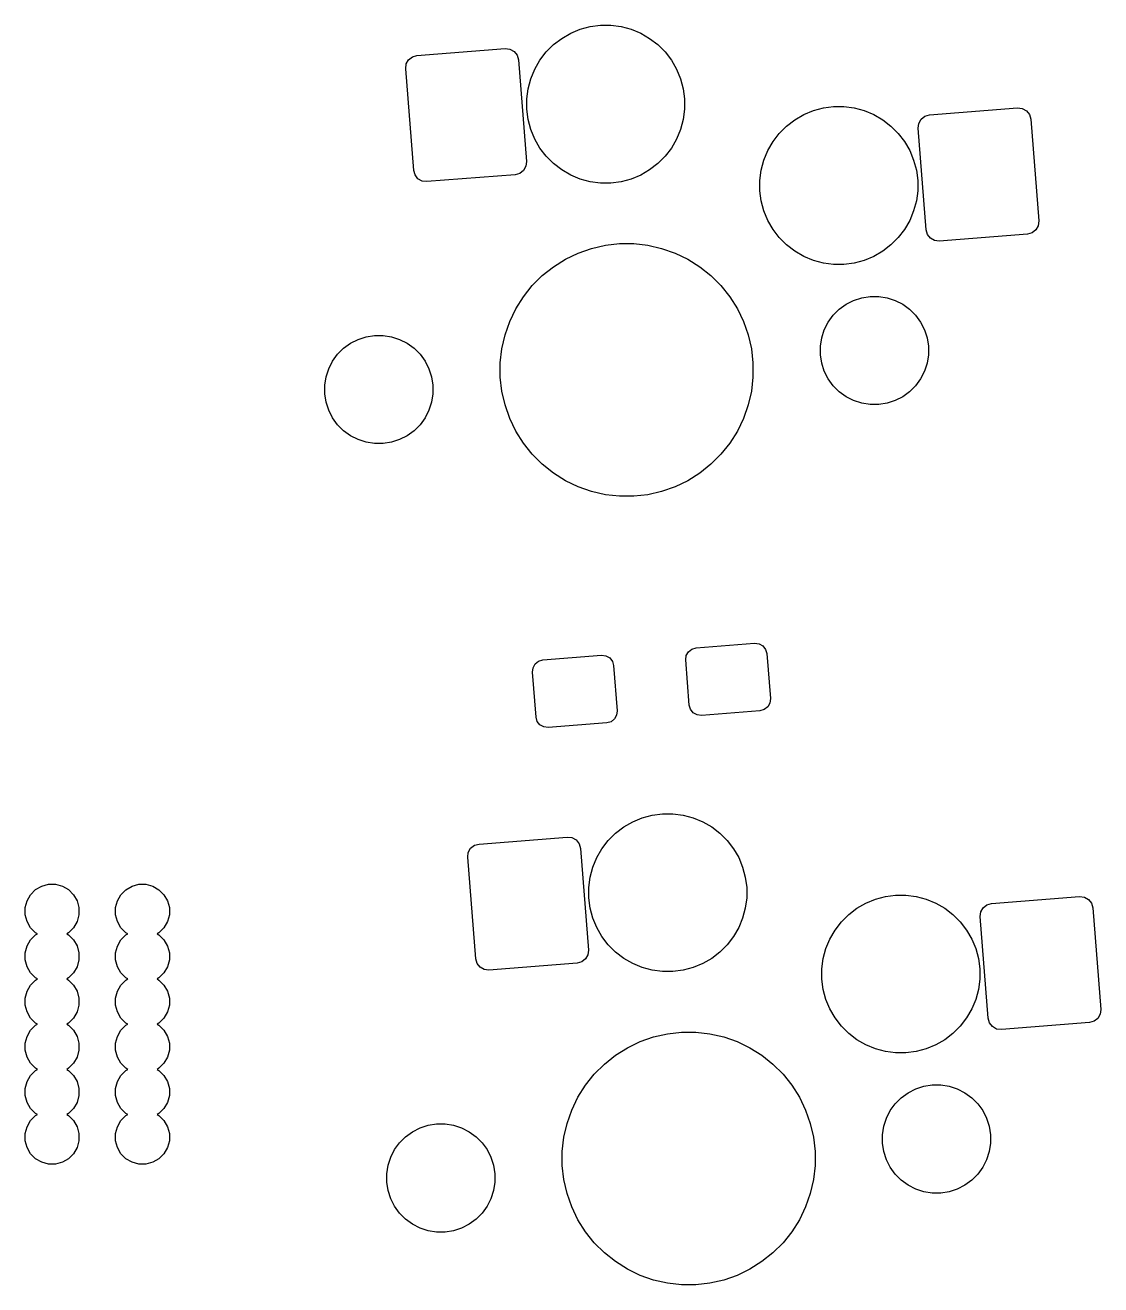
# Model space of a CAD drawing. Extents: x -173 to 103, y -39 to 59.
# Drawn here: x -16.05 to 7.75, y 14.65 to 42.52 of the extents above; entities that cross this region are included whole.
import ezdxf

# ---------------------------------------------------------------- set-up
doc = ezdxf.new("R2010")
doc.units = 0
doc.layers.add('BLACK', color=7, linetype='CONTINUOUS')

msp = doc.modelspace()

# ---------------------------------------------------------------- linework, layer by layer
at = {"layer": 'BLACK', "linetype": 'CONTINUOUS'}
for p, q in [((-3.982982, 42.343446), (-3.771496, 42.431047)), ((-3.771496, 42.431047), (-3.550385, 42.490293)), ((-3.550385, 42.490293), (-3.323432, 42.520172)), ((-3.323432, 42.520172), (-3.094522, 42.520172)), ((-3.094522, 42.520172), (-2.867569, 42.490293)), ((-2.867569, 42.490293), (-2.646458, 42.431047)), ((-2.646458, 42.431047), (-2.434972, 42.343446)), ((-4.524697, 41.927774), (-4.362832, 42.089639)), ((-4.362832, 42.089639), (-4.181225, 42.228991)), ((-4.181225, 42.228991), (-3.982982, 42.343446)), ((-2.434972, 42.343446), (-2.236729, 42.228991)), ((-2.236729, 42.228991), (-2.055122, 42.089639)), ((-2.055122, 42.089639), (-1.893257, 41.927774)), ((-7.569819, 41.755205), (-7.486555, 41.820847)), ((-7.486555, 41.820847), (-7.384507, 41.849626)), ((-7.384507, 41.849626), (-5.434017, 42.003134)), ((-5.434017, 42.003134), (-5.328725, 41.990671)), ((-5.328725, 41.990671), (-5.236217, 41.938864)), ((-5.236217, 41.938864), (-5.170576, 41.855599)), ((-5.170576, 41.855599), (-5.141797, 41.753552)), ((-4.664049, 41.746167), (-4.524697, 41.927774)), ((-1.893257, 41.927774), (-1.753905, 41.746167)), ((-7.634089, 41.557405), (-7.621627, 41.662697)), ((-7.457043, 39.30784), (-7.634089, 41.557405)), ((-7.621627, 41.662697), (-7.569819, 41.755205)), ((-5.141797, 41.753552), (-4.964751, 39.503987)), ((-4.866105, 41.336438), (-4.778504, 41.547924)), ((-4.778504, 41.547924), (-4.664049, 41.746167)), ((-1.753905, 41.746167), (-1.63945, 41.547924)), ((-1.63945, 41.547924), (-1.551849, 41.336438)), ((-4.925351, 41.115327), (-4.866105, 41.336438)), ((-1.551849, 41.336438), (-1.492603, 41.115327)), ((-4.95523, 40.888374), (-4.925351, 41.115327)), ((-1.492603, 41.115327), (-1.462724, 40.888374)), ((-4.95523, 40.659464), (-4.95523, 40.888374)), ((-1.462724, 40.888374), (-1.462724, 40.659464)), ((1.606812, 40.689371), (1.833765, 40.71925)), ((1.833765, 40.71925), (2.062675, 40.71925)), ((2.062675, 40.71925), (2.289628, 40.689371)), ((-4.925351, 40.432511), (-4.95523, 40.659464)), ((-4.866105, 40.2114), (-4.925351, 40.432511)), ((-1.492603, 40.432511), (-1.551849, 40.2114)), ((-1.462724, 40.659464), (-1.492603, 40.432511)), ((0.794365, 40.288717), (0.975972, 40.428069)), ((0.975972, 40.428069), (1.174215, 40.542524)), ((1.174215, 40.542524), (1.385701, 40.630125)), ((1.385701, 40.630125), (1.606812, 40.689371)), ((2.289628, 40.689371), (2.510739, 40.630125)), ((2.510739, 40.630125), (2.722225, 40.542524)), ((2.722225, 40.542524), (2.920468, 40.428069)), ((2.920468, 40.428069), (3.102075, 40.288717)), ((3.716457, 40.348221), (3.768265, 40.440729)), ((3.768265, 40.440729), (3.851529, 40.506371)), ((3.851529, 40.506371), (3.953577, 40.53515)), ((3.953577, 40.53515), (5.904067, 40.688658)), ((5.904067, 40.688658), (6.009359, 40.676195)), ((6.009359, 40.676195), (6.101867, 40.624388)), ((6.101867, 40.624388), (6.167508, 40.541123)), ((6.167508, 40.541123), (6.196287, 40.439076)), ((6.196287, 40.439076), (6.373333, 38.189511)), ((-4.778504, 39.999914), (-4.866105, 40.2114)), ((-1.551849, 40.2114), (-1.63945, 39.999914)), ((0.6325, 40.126852), (0.794365, 40.288717)), ((3.102075, 40.288717), (3.26394, 40.126852)), ((3.703995, 40.242929), (3.716457, 40.348221)), ((3.881041, 37.993364), (3.703995, 40.242929)), ((-4.664049, 39.801671), (-4.778504, 39.999914)), ((-1.63945, 39.999914), (-1.753905, 39.801671)), ((0.378693, 39.747002), (0.493148, 39.945245)), ((0.493148, 39.945245), (0.6325, 40.126852)), ((3.26394, 40.126852), (3.403292, 39.945245)), ((3.403292, 39.945245), (3.517747, 39.747002)), ((-4.524697, 39.620064), (-4.664049, 39.801671)), ((-4.362832, 39.458199), (-4.524697, 39.620064)), ((-1.893257, 39.620064), (-2.055122, 39.458199)), ((-1.753905, 39.801671), (-1.893257, 39.620064)), ((0.291092, 39.535516), (0.378693, 39.747002)), ((3.517747, 39.747002), (3.605348, 39.535516)), ((-7.428264, 39.205793), (-7.457043, 39.30784)), ((-5.029021, 39.306187), (-5.112285, 39.240545)), ((-4.977213, 39.398695), (-5.029021, 39.306187)), ((-4.964751, 39.503987), (-4.977213, 39.398695)), ((-4.181225, 39.318847), (-4.362832, 39.458199)), ((-3.982982, 39.204392), (-4.181225, 39.318847)), ((-2.236729, 39.318847), (-2.434972, 39.204392)), ((-2.055122, 39.458199), (-2.236729, 39.318847)), ((0.201967, 39.087452), (0.231846, 39.314405)), ((0.231846, 39.314405), (0.291092, 39.535516)), ((3.605348, 39.535516), (3.664594, 39.314405)), ((3.664594, 39.314405), (3.694473, 39.087452)), ((-7.362623, 39.122528), (-7.428264, 39.205793)), ((-7.270115, 39.070721), (-7.362623, 39.122528)), ((-7.164823, 39.058258), (-7.270115, 39.070721)), ((-5.214333, 39.211766), (-7.164823, 39.058258)), ((-5.112285, 39.240545), (-5.214333, 39.211766)), ((-3.771496, 39.116791), (-3.982982, 39.204392)), ((-3.550385, 39.057545), (-3.771496, 39.116791)), ((-3.323432, 39.027666), (-3.550385, 39.057545)), ((-3.094522, 39.027666), (-3.323432, 39.027666)), ((-2.867569, 39.057545), (-3.094522, 39.027666)), ((-2.646458, 39.116791), (-2.867569, 39.057545)), ((-2.434972, 39.204392), (-2.646458, 39.116791)), ((0.201967, 38.858542), (0.201967, 39.087452)), ((3.694473, 39.087452), (3.694473, 38.858542)), ((0.231846, 38.631589), (0.201967, 38.858542)), ((3.694473, 38.858542), (3.664594, 38.631589)), ((0.291092, 38.410478), (0.231846, 38.631589)), ((3.664594, 38.631589), (3.605348, 38.410478)), ((0.378693, 38.198992), (0.291092, 38.410478)), ((0.493148, 38.000749), (0.378693, 38.198992)), ((3.517747, 38.198992), (3.403292, 38.000749)), ((3.605348, 38.410478), (3.517747, 38.198992)), ((6.373333, 38.189511), (6.360871, 38.084219)), ((0.6325, 37.819142), (0.493148, 38.000749)), ((3.403292, 38.000749), (3.26394, 37.819142)), ((3.90982, 37.891317), (3.881041, 37.993364)), ((6.225799, 37.926069), (6.123751, 37.89729)), ((6.309063, 37.991711), (6.225799, 37.926069)), ((6.360871, 38.084219), (6.309063, 37.991711)), ((-3.521207, 37.582676), (-3.215085, 37.652546)), ((-3.215085, 37.652546), (-2.903065, 37.687702)), ((-2.903065, 37.687702), (-2.589071, 37.687702)), ((-2.589071, 37.687702), (-2.277051, 37.652546)), ((-2.277051, 37.652546), (-1.970929, 37.582676)), ((0.794365, 37.657277), (0.6325, 37.819142)), ((0.975972, 37.517925), (0.794365, 37.657277)), ((3.102075, 37.657277), (2.920468, 37.517925)), ((3.26394, 37.819142), (3.102075, 37.657277)), ((3.975461, 37.808052), (3.90982, 37.891317)), ((4.067969, 37.756245), (3.975461, 37.808052)), ((4.173261, 37.743782), (4.067969, 37.756245)), ((6.123751, 37.89729), (4.173261, 37.743782)), ((-4.100481, 37.342733), (-3.817582, 37.47897)), ((-3.817582, 37.47897), (-3.521207, 37.582676)), ((-1.970929, 37.582676), (-1.674554, 37.47897)), ((-1.674554, 37.47897), (-1.391655, 37.342733)), ((1.174215, 37.40347), (0.975972, 37.517925)), ((1.385701, 37.315869), (1.174215, 37.40347)), ((2.722225, 37.40347), (2.510739, 37.315869)), ((2.920468, 37.517925), (2.722225, 37.40347)), ((-4.611838, 36.979905), (-4.366348, 37.175677)), ((-4.366348, 37.175677), (-4.100481, 37.342733)), ((-1.391655, 37.342733), (-1.125788, 37.175677)), ((-1.125788, 37.175677), (-0.880298, 36.979905)), ((1.606812, 37.256623), (1.385701, 37.315869)), ((1.833765, 37.226744), (1.606812, 37.256623)), ((2.062675, 37.226744), (1.833765, 37.226744)), ((2.289628, 37.256623), (2.062675, 37.226744)), ((2.510739, 37.315869), (2.289628, 37.256623)), ((-4.833866, 36.757877), (-4.611838, 36.979905)), ((-0.880298, 36.979905), (-0.65827, 36.757877)), ((-5.196694, 36.24652), (-5.029638, 36.512387)), ((-5.029638, 36.512387), (-4.833866, 36.757877)), ((-0.65827, 36.757877), (-0.462498, 36.512387)), ((-0.462498, 36.512387), (-0.295442, 36.24652)), ((2.456843, 36.490476), (2.642826, 36.519933)), ((2.642826, 36.519933), (2.831128, 36.519933)), ((2.831128, 36.519933), (3.017111, 36.490476)), ((-5.332931, 35.963621), (-5.196694, 36.24652)), ((-0.295442, 36.24652), (-0.159205, 35.963621)), ((1.82449, 36.10297), (1.957639, 36.236119)), ((1.957639, 36.236119), (2.109979, 36.3468)), ((2.109979, 36.3468), (2.277757, 36.432287)), ((2.277757, 36.432287), (2.456843, 36.490476)), ((3.017111, 36.490476), (3.196197, 36.432287)), ((3.196197, 36.432287), (3.363975, 36.3468)), ((3.363975, 36.3468), (3.516315, 36.236119)), ((3.516315, 36.236119), (3.649464, 36.10297)), ((-5.436637, 35.667246), (-5.332931, 35.963621)), ((-0.159205, 35.963621), (-0.055499, 35.667246)), ((1.713809, 35.95063), (1.82449, 36.10297)), ((3.649464, 36.10297), (3.760145, 35.95063)), ((1.570133, 35.603766), (1.628322, 35.782852)), ((1.628322, 35.782852), (1.713809, 35.95063)), ((3.760145, 35.95063), (3.845632, 35.782852)), ((3.845632, 35.782852), (3.903821, 35.603766)), ((-9.008451, 35.373069), (-8.856111, 35.48375)), ((-8.856111, 35.48375), (-8.688333, 35.569237)), ((-8.688333, 35.569237), (-8.509247, 35.627426)), ((-8.509247, 35.627426), (-8.323264, 35.656883)), ((-8.323264, 35.656883), (-8.134962, 35.656883)), ((-8.134962, 35.656883), (-7.948979, 35.627426)), ((-7.948979, 35.627426), (-7.769893, 35.569237)), ((-7.769893, 35.569237), (-7.602115, 35.48375)), ((-7.602115, 35.48375), (-7.449775, 35.373069)), ((-5.506507, 35.361124), (-5.436637, 35.667246)), ((-0.055499, 35.667246), (0.014371, 35.361124)), ((1.540676, 35.417783), (1.570133, 35.603766)), ((1.540676, 35.229481), (1.540676, 35.417783)), ((3.903821, 35.603766), (3.933278, 35.417783)), ((3.933278, 35.417783), (3.933278, 35.229481)), ((-9.252281, 35.08758), (-9.1416, 35.23992)), ((-9.1416, 35.23992), (-9.008451, 35.373069)), ((-7.449775, 35.373069), (-7.316626, 35.23992)), ((-7.316626, 35.23992), (-7.205945, 35.08758)), ((-5.541663, 35.049104), (-5.506507, 35.361124)), ((0.014371, 35.361124), (0.049527, 35.049104)), ((1.570133, 35.043498), (1.540676, 35.229481)), ((3.933278, 35.229481), (3.903821, 35.043498)), ((-9.395957, 34.740716), (-9.337768, 34.919802)), ((-9.337768, 34.919802), (-9.252281, 35.08758)), ((-7.205945, 35.08758), (-7.120458, 34.919802)), ((-7.120458, 34.919802), (-7.062269, 34.740716)), ((-5.541663, 34.73511), (-5.541663, 35.049104)), ((0.049527, 35.049104), (0.049527, 34.73511)), ((1.628322, 34.864412), (1.570133, 35.043498)), ((1.713809, 34.696634), (1.628322, 34.864412)), ((3.845632, 34.864412), (3.760145, 34.696634)), ((3.903821, 35.043498), (3.845632, 34.864412)), ((-9.425414, 34.554733), (-9.395957, 34.740716)), ((-7.062269, 34.740716), (-7.032812, 34.554733)), ((-5.506507, 34.42309), (-5.541663, 34.73511)), ((0.049527, 34.73511), (0.014371, 34.42309)), ((1.82449, 34.544294), (1.713809, 34.696634)), ((3.760145, 34.696634), (3.649464, 34.544294)), ((-9.425414, 34.366431), (-9.425414, 34.554733)), ((-9.395957, 34.180448), (-9.425414, 34.366431)), ((-7.032812, 34.366431), (-7.062269, 34.180448)), ((-7.032812, 34.554733), (-7.032812, 34.366431)), ((-5.436637, 34.116968), (-5.506507, 34.42309)), ((0.014371, 34.42309), (-0.055499, 34.116968)), ((1.957639, 34.411145), (1.82449, 34.544294)), ((2.109979, 34.300464), (1.957639, 34.411145)), ((2.277757, 34.214977), (2.109979, 34.300464)), ((3.363975, 34.300464), (3.196197, 34.214977)), ((3.516315, 34.411145), (3.363975, 34.300464)), ((3.649464, 34.544294), (3.516315, 34.411145)), ((-9.337768, 34.001362), (-9.395957, 34.180448)), ((-9.252281, 33.833584), (-9.337768, 34.001362)), ((-7.120458, 34.001362), (-7.205945, 33.833584)), ((-7.062269, 34.180448), (-7.120458, 34.001362)), ((-5.332931, 33.820593), (-5.436637, 34.116968)), ((-0.055499, 34.116968), (-0.159205, 33.820593)), ((2.456843, 34.156788), (2.277757, 34.214977)), ((2.642826, 34.127331), (2.456843, 34.156788)), ((2.831128, 34.127331), (2.642826, 34.127331)), ((3.017111, 34.156788), (2.831128, 34.127331)), ((3.196197, 34.214977), (3.017111, 34.156788)), ((-9.1416, 33.681244), (-9.252281, 33.833584)), ((-7.205945, 33.833584), (-7.316626, 33.681244)), ((-5.196694, 33.537694), (-5.332931, 33.820593)), ((-0.159205, 33.820593), (-0.295442, 33.537694)), ((-9.008451, 33.548095), (-9.1416, 33.681244)), ((-8.856111, 33.437414), (-9.008451, 33.548095)), ((-7.449775, 33.548095), (-7.602115, 33.437414)), ((-7.316626, 33.681244), (-7.449775, 33.548095)), ((-5.029638, 33.271827), (-5.196694, 33.537694)), ((-0.295442, 33.537694), (-0.462498, 33.271827)), ((-8.688333, 33.351927), (-8.856111, 33.437414)), ((-8.509247, 33.293738), (-8.688333, 33.351927)), ((-8.323264, 33.264281), (-8.509247, 33.293738)), ((-8.134962, 33.264281), (-8.323264, 33.264281)), ((-7.948979, 33.293738), (-8.134962, 33.264281)), ((-7.769893, 33.351927), (-7.948979, 33.293738)), ((-7.602115, 33.437414), (-7.769893, 33.351927)), ((-4.833866, 33.026337), (-5.029638, 33.271827)), ((-0.462498, 33.271827), (-0.65827, 33.026337)), ((-4.611838, 32.804309), (-4.833866, 33.026337)), ((-0.65827, 33.026337), (-0.880298, 32.804309)), ((-4.366348, 32.608537), (-4.611838, 32.804309)), ((-4.100481, 32.441481), (-4.366348, 32.608537)), ((-1.125788, 32.608537), (-1.391655, 32.441481)), ((-0.880298, 32.804309), (-1.125788, 32.608537)), ((-3.817582, 32.305244), (-4.100481, 32.441481)), ((-1.391655, 32.441481), (-1.674554, 32.305244)), ((-3.521207, 32.201538), (-3.817582, 32.305244)), ((-3.215085, 32.131668), (-3.521207, 32.201538)), ((-2.903065, 32.096512), (-3.215085, 32.131668)), ((-2.589071, 32.096512), (-2.903065, 32.096512)), ((-2.277051, 32.131668), (-2.589071, 32.096512)), ((-1.970929, 32.201538), (-2.277051, 32.131668)), ((-1.674554, 32.305244), (-1.970929, 32.201538)), ((-1.379424, 28.656888), (-1.30282, 28.717277)), ((-1.30282, 28.717277), (-1.208937, 28.743755)), ((-1.208937, 28.743755), (0.087056, 28.845751)), ((0.087056, 28.845751), (0.183925, 28.834286)), ((0.183925, 28.834286), (0.269033, 28.786624)), ((0.269033, 28.786624), (0.329422, 28.71002)), ((0.329422, 28.71002), (0.3559, 28.616137)), ((-4.768942, 28.390128), (-4.692338, 28.450517)), ((-4.692338, 28.450517), (-4.598455, 28.476995)), ((-4.598455, 28.476995), (-3.302462, 28.578991)), ((-3.302462, 28.578991), (-3.205593, 28.567526)), ((-3.205593, 28.567526), (-3.120485, 28.519864)), ((-3.120485, 28.519864), (-3.060096, 28.44326)), ((-3.060096, 28.44326), (-3.033618, 28.349377)), ((-1.438551, 28.47491), (-1.427086, 28.57178)), ((-1.360092, 27.477993), (-1.438551, 28.47491)), ((-1.427086, 28.57178), (-1.379424, 28.656888)), ((0.3559, 28.616137), (0.434359, 27.61922)), ((-4.828069, 28.20815), (-4.816604, 28.30502)), ((-4.74961, 27.211233), (-4.828069, 28.20815)), ((-4.816604, 28.30502), (-4.768942, 28.390128)), ((-3.033618, 28.349377), (-2.955159, 27.35246)), ((0.434359, 27.61922), (0.422894, 27.52235)), ((-2.955159, 27.35246), (-2.966624, 27.25559)), ((-1.333614, 27.38411), (-1.360092, 27.477993)), ((-1.273225, 27.307506), (-1.333614, 27.38411)), ((0.204745, 27.350375), (-1.091248, 27.248379)), ((0.298628, 27.376853), (0.204745, 27.350375)), ((0.375232, 27.437242), (0.298628, 27.376853)), ((0.422894, 27.52235), (0.375232, 27.437242)), ((-4.723132, 27.11735), (-4.74961, 27.211233)), ((-4.662743, 27.040746), (-4.723132, 27.11735)), ((-4.577635, 26.993084), (-4.662743, 27.040746)), ((-3.184773, 27.083615), (-4.480766, 26.981619)), ((-3.09089, 27.110093), (-3.184773, 27.083615)), ((-3.014286, 27.170482), (-3.09089, 27.110093)), ((-2.966624, 27.25559), (-3.014286, 27.170482)), ((-1.188117, 27.259844), (-1.273225, 27.307506)), ((-1.091248, 27.248379), (-1.188117, 27.259844)), ((-4.480766, 26.981619), (-4.577635, 26.993084)), ((-2.808191, 24.782937), (-2.609948, 24.897392)), ((-2.609948, 24.897392), (-2.398462, 24.984993)), ((-2.398462, 24.984993), (-2.177351, 25.044239)), ((-2.177351, 25.044239), (-1.950398, 25.074118)), ((-1.950398, 25.074118), (-1.721488, 25.074118)), ((-1.721488, 25.074118), (-1.494535, 25.044239)), ((-1.494535, 25.044239), (-1.273424, 24.984993)), ((-1.273424, 24.984993), (-1.061938, 24.897392)), ((-1.061938, 24.897392), (-0.863695, 24.782937)), ((-6.011473, 24.403572), (-4.060983, 24.55708)), ((-4.060983, 24.55708), (-3.955691, 24.544617)), ((-3.955691, 24.544617), (-3.863183, 24.49281)), ((-3.151663, 24.48172), (-2.989798, 24.643585)), ((-2.989798, 24.643585), (-2.808191, 24.782937)), ((-0.863695, 24.782937), (-0.682088, 24.643585)), ((-0.682088, 24.643585), (-0.520223, 24.48172)), ((-6.248593, 24.216643), (-6.196785, 24.309151)), ((-6.196785, 24.309151), (-6.113521, 24.374793)), ((-6.113521, 24.374793), (-6.011473, 24.403572)), ((-3.863183, 24.49281), (-3.797542, 24.409545)), ((-3.797542, 24.409545), (-3.768763, 24.307498)), ((-3.768763, 24.307498), (-3.591717, 22.057933)), ((-3.40547, 24.10187), (-3.291015, 24.300113)), ((-3.291015, 24.300113), (-3.151663, 24.48172)), ((-0.520223, 24.48172), (-0.380871, 24.300113)), ((-0.380871, 24.300113), (-0.266416, 24.10187)), ((-6.261055, 24.111351), (-6.248593, 24.216643)), ((-6.084009, 21.861786), (-6.261055, 24.111351)), ((-3.493071, 23.890384), (-3.40547, 24.10187)), ((-0.266416, 24.10187), (-0.178815, 23.890384)), ((-3.552317, 23.669273), (-3.493071, 23.890384)), ((-0.178815, 23.890384), (-0.119569, 23.669273)), ((-15.824185, 23.393287), (-15.688538, 23.471603)), ((-15.688538, 23.471603), (-15.537244, 23.512142)), ((-15.537244, 23.512142), (-15.380612, 23.512142)), ((-15.380612, 23.512142), (-15.229318, 23.471603)), ((-15.229318, 23.471603), (-15.093671, 23.393287)), ((-13.82423, 23.393172), (-13.688583, 23.471488)), ((-13.688583, 23.471488), (-13.537289, 23.512027)), ((-13.537289, 23.512027), (-13.380657, 23.512027)), ((-13.380657, 23.512027), (-13.229363, 23.471488)), ((-13.229363, 23.471488), (-13.093716, 23.393172)), ((-3.582196, 23.44232), (-3.552317, 23.669273)), ((-3.582196, 23.21341), (-3.582196, 23.44232)), ((-0.119569, 23.669273), (-0.08969, 23.44232)), ((-0.08969, 23.44232), (-0.08969, 23.21341)), ((-16.053795, 22.995591), (-16.013256, 23.146885)), ((-16.013256, 23.146885), (-15.93494, 23.282532)), ((-15.93494, 23.282532), (-15.824185, 23.393287)), ((-15.093671, 23.393287), (-14.982916, 23.282532)), ((-14.982916, 23.282532), (-14.9046, 23.146885)), ((-14.9046, 23.146885), (-14.864061, 22.995591)), ((-14.05384, 22.995476), (-14.013301, 23.14677)), ((-14.013301, 23.14677), (-13.934985, 23.282417)), ((-13.934985, 23.282417), (-13.82423, 23.393172)), ((-13.093716, 23.393172), (-12.982961, 23.282417)), ((-12.982961, 23.282417), (-12.904645, 23.14677)), ((-12.904645, 23.14677), (-12.864106, 22.995476)), ((-3.552317, 22.986457), (-3.582196, 23.21341)), ((-0.08969, 23.21341), (-0.119569, 22.986457)), ((2.547249, 23.09647), (2.758735, 23.184071)), ((2.758735, 23.184071), (2.979846, 23.243317)), ((2.979846, 23.243317), (3.206799, 23.273196)), ((3.206799, 23.273196), (3.435709, 23.273196)), ((3.435709, 23.273196), (3.662662, 23.243317)), ((3.662662, 23.243317), (3.883773, 23.184071)), ((3.883773, 23.184071), (4.095259, 23.09647)), ((5.326611, 23.089096), (7.277101, 23.242604)), ((7.277101, 23.242604), (7.382393, 23.230141)), ((7.382393, 23.230141), (7.474901, 23.178334)), ((7.474901, 23.178334), (7.540542, 23.095069)), ((-16.053795, 22.838959), (-16.053795, 22.995591)), ((-14.864061, 22.995591), (-14.864061, 22.838959)), ((-14.05384, 22.838844), (-14.05384, 22.995476)), ((-12.864106, 22.995476), (-12.864106, 22.838844)), ((-3.493071, 22.765346), (-3.552317, 22.986457)), ((-0.119569, 22.986457), (-0.178815, 22.765346)), ((2.167399, 22.842663), (2.349006, 22.982015)), ((2.349006, 22.982015), (2.547249, 23.09647)), ((4.095259, 23.09647), (4.293502, 22.982015)), ((4.293502, 22.982015), (4.475109, 22.842663)), ((5.077029, 22.796875), (5.089491, 22.902167)), ((5.089491, 22.902167), (5.141299, 22.994675)), ((5.141299, 22.994675), (5.224563, 23.060317)), ((5.224563, 23.060317), (5.326611, 23.089096)), ((7.540542, 23.095069), (7.569321, 22.993022)), ((7.569321, 22.993022), (7.746367, 20.743457)), ((-16.013256, 22.687665), (-16.053795, 22.838959)), ((-15.93494, 22.552018), (-16.013256, 22.687665)), ((-14.9046, 22.687665), (-14.982916, 22.552018)), ((-14.864061, 22.838959), (-14.9046, 22.687665)), ((-14.013301, 22.68755), (-14.05384, 22.838844)), ((-13.934985, 22.551903), (-14.013301, 22.68755)), ((-12.904645, 22.68755), (-12.982961, 22.551903)), ((-12.864106, 22.838844), (-12.904645, 22.68755)), ((-3.40547, 22.55386), (-3.493071, 22.765346)), ((-0.178815, 22.765346), (-0.266416, 22.55386)), ((1.866182, 22.499191), (2.005534, 22.680798)), ((2.005534, 22.680798), (2.167399, 22.842663)), ((4.475109, 22.842663), (4.636974, 22.680798)), ((4.636974, 22.680798), (4.776326, 22.499191)), ((5.254075, 20.54731), (5.077029, 22.796875)), ((-15.824185, 22.441263), (-15.93494, 22.552018)), ((-15.93494, 22.282532), (-15.824185, 22.393287)), ((-15.782636, 22.417275), (-15.824185, 22.441263)), ((-15.824185, 22.393287), (-15.782636, 22.417275)), ((-15.093671, 22.441263), (-15.135219, 22.417275)), ((-15.135219, 22.417275), (-15.093671, 22.393287)), ((-14.982916, 22.552018), (-15.093671, 22.441263)), ((-15.093671, 22.393287), (-14.982916, 22.282532)), ((-13.82423, 22.441148), (-13.934985, 22.551903)), ((-13.934985, 22.282417), (-13.82423, 22.393172)), ((-13.782681, 22.41716), (-13.82423, 22.441148)), ((-13.82423, 22.393172), (-13.782681, 22.41716)), ((-13.093716, 22.441148), (-13.135264, 22.41716)), ((-13.135264, 22.41716), (-13.093716, 22.393172)), ((-12.982961, 22.551903), (-13.093716, 22.441148)), ((-13.093716, 22.393172), (-12.982961, 22.282417)), ((-3.291015, 22.355617), (-3.40547, 22.55386)), ((-3.151663, 22.17401), (-3.291015, 22.355617)), ((-0.380871, 22.355617), (-0.520223, 22.17401)), ((-0.266416, 22.55386), (-0.380871, 22.355617)), ((1.664126, 22.089462), (1.751727, 22.300948)), ((1.751727, 22.300948), (1.866182, 22.499191)), ((4.776326, 22.499191), (4.890781, 22.300948)), ((4.890781, 22.300948), (4.978382, 22.089462)), ((-16.053795, 21.995591), (-16.013256, 22.146885)), ((-16.013256, 22.146885), (-15.93494, 22.282532)), ((-14.982916, 22.282532), (-14.9046, 22.146885)), ((-14.9046, 22.146885), (-14.864061, 21.995591)), ((-14.05384, 21.995476), (-14.013301, 22.14677)), ((-14.013301, 22.14677), (-13.934985, 22.282417)), ((-12.982961, 22.282417), (-12.904645, 22.14677)), ((-12.904645, 22.14677), (-12.864106, 21.995476)), ((-3.591717, 22.057933), (-3.604179, 21.952641)), ((-2.989798, 22.012145), (-3.151663, 22.17401)), ((-0.520223, 22.17401), (-0.682088, 22.012145)), ((1.60488, 21.868351), (1.664126, 22.089462)), ((4.978382, 22.089462), (5.037628, 21.868351)), ((-16.053795, 21.838959), (-16.053795, 21.995591)), ((-16.013256, 21.687665), (-16.053795, 21.838959)), ((-14.864061, 21.838959), (-14.9046, 21.687665)), ((-14.864061, 21.995591), (-14.864061, 21.838959)), ((-14.05384, 21.838844), (-14.05384, 21.995476)), ((-14.013301, 21.68755), (-14.05384, 21.838844)), ((-12.864106, 21.838844), (-12.904645, 21.68755)), ((-12.864106, 21.995476), (-12.864106, 21.838844)), ((-6.05523, 21.759739), (-6.084009, 21.861786)), ((-5.989589, 21.676474), (-6.05523, 21.759739)), ((-3.841299, 21.765712), (-5.791789, 21.612204)), ((-3.739251, 21.794491), (-3.841299, 21.765712)), ((-3.655987, 21.860133), (-3.739251, 21.794491)), ((-3.604179, 21.952641), (-3.655987, 21.860133)), ((-2.808191, 21.872793), (-2.989798, 22.012145)), ((-2.609948, 21.758338), (-2.808191, 21.872793)), ((-2.398462, 21.670737), (-2.609948, 21.758338)), ((-1.061938, 21.758338), (-1.273424, 21.670737)), ((-0.863695, 21.872793), (-1.061938, 21.758338)), ((-0.682088, 22.012145), (-0.863695, 21.872793)), ((1.575001, 21.641398), (1.60488, 21.868351)), ((5.037628, 21.868351), (5.067507, 21.641398)), ((-15.93494, 21.552018), (-16.013256, 21.687665)), ((-15.824185, 21.441263), (-15.93494, 21.552018)), ((-14.982916, 21.552018), (-15.093671, 21.441263)), ((-14.9046, 21.687665), (-14.982916, 21.552018)), ((-13.934985, 21.551903), (-14.013301, 21.68755)), ((-13.82423, 21.441148), (-13.934985, 21.551903)), ((-12.982961, 21.551903), (-13.093716, 21.441148)), ((-12.904645, 21.68755), (-12.982961, 21.551903)), ((-5.897081, 21.624667), (-5.989589, 21.676474)), ((-5.791789, 21.612204), (-5.897081, 21.624667)), ((-2.177351, 21.611491), (-2.398462, 21.670737)), ((-1.950398, 21.581612), (-2.177351, 21.611491)), ((-1.721488, 21.581612), (-1.950398, 21.581612)), ((-1.494535, 21.611491), (-1.721488, 21.581612)), ((-1.273424, 21.670737), (-1.494535, 21.611491)), ((1.575001, 21.412488), (1.575001, 21.641398)), ((5.067507, 21.641398), (5.067507, 21.412488)), ((-16.013256, 21.146885), (-15.93494, 21.282532)), ((-15.93494, 21.282532), (-15.824185, 21.393287)), ((-15.782636, 21.417275), (-15.824185, 21.441263)), ((-15.824185, 21.393287), (-15.782636, 21.417275)), ((-15.093671, 21.441263), (-15.135219, 21.417275)), ((-15.135219, 21.417275), (-15.093671, 21.393287)), ((-15.093671, 21.393287), (-14.982916, 21.282532)), ((-14.982916, 21.282532), (-14.9046, 21.146885)), ((-14.013301, 21.14677), (-13.934985, 21.282417)), ((-13.934985, 21.282417), (-13.82423, 21.393172)), ((-13.782681, 21.41716), (-13.82423, 21.441148)), ((-13.82423, 21.393172), (-13.782681, 21.41716)), ((-13.093716, 21.441148), (-13.135264, 21.41716)), ((-13.135264, 21.41716), (-13.093716, 21.393172)), ((-13.093716, 21.393172), (-12.982961, 21.282417)), ((-12.982961, 21.282417), (-12.904645, 21.14677)), ((1.60488, 21.185535), (1.575001, 21.412488)), ((1.664126, 20.964424), (1.60488, 21.185535)), ((5.037628, 21.185535), (4.978382, 20.964424)), ((5.067507, 21.412488), (5.037628, 21.185535)), ((-16.053795, 20.995591), (-16.013256, 21.146885)), ((-16.053795, 20.838959), (-16.053795, 20.995591)), ((-14.9046, 21.146885), (-14.864061, 20.995591)), ((-14.864061, 20.995591), (-14.864061, 20.838959)), ((-14.05384, 20.995476), (-14.013301, 21.14677)), ((-14.05384, 20.838844), (-14.05384, 20.995476)), ((-12.904645, 21.14677), (-12.864106, 20.995476)), ((-12.864106, 20.995476), (-12.864106, 20.838844)), ((1.751727, 20.752938), (1.664126, 20.964424)), ((4.978382, 20.964424), (4.890781, 20.752938)), ((-16.013256, 20.687665), (-16.053795, 20.838959)), ((-15.93494, 20.552018), (-16.013256, 20.687665)), ((-14.9046, 20.687665), (-14.982916, 20.552018)), ((-14.864061, 20.838959), (-14.9046, 20.687665)), ((-14.013301, 20.68755), (-14.05384, 20.838844)), ((-13.934985, 20.551903), (-14.013301, 20.68755)), ((-12.904645, 20.68755), (-12.982961, 20.551903)), ((-12.864106, 20.838844), (-12.904645, 20.68755)), ((1.866182, 20.554695), (1.751727, 20.752938)), ((4.890781, 20.752938), (4.776326, 20.554695)), ((7.733905, 20.638165), (7.682097, 20.545657)), ((7.746367, 20.743457), (7.733905, 20.638165)), ((-15.824185, 20.441263), (-15.93494, 20.552018)), ((-15.93494, 20.282532), (-15.824185, 20.393287)), ((-15.782636, 20.417275), (-15.824185, 20.441263)), ((-15.824185, 20.393287), (-15.782636, 20.417275)), ((-15.093671, 20.441263), (-15.135219, 20.417275)), ((-15.135219, 20.417275), (-15.093671, 20.393287)), ((-14.982916, 20.552018), (-15.093671, 20.441263)), ((-15.093671, 20.393287), (-14.982916, 20.282532)), ((-13.82423, 20.441148), (-13.934985, 20.551903)), ((-13.934985, 20.282417), (-13.82423, 20.393172)), ((-13.782681, 20.41716), (-13.82423, 20.441148)), ((-13.82423, 20.393172), (-13.782681, 20.41716)), ((-13.093716, 20.441148), (-13.135264, 20.41716)), ((-13.135264, 20.41716), (-13.093716, 20.393172)), ((-12.982961, 20.551903), (-13.093716, 20.441148)), ((-13.093716, 20.393172), (-12.982961, 20.282417)), ((2.005534, 20.373088), (1.866182, 20.554695)), ((2.167399, 20.211223), (2.005534, 20.373088)), ((4.636974, 20.373088), (4.475109, 20.211223)), ((4.776326, 20.554695), (4.636974, 20.373088)), ((5.282854, 20.445263), (5.254075, 20.54731)), ((5.348495, 20.361998), (5.282854, 20.445263)), ((5.441003, 20.310191), (5.348495, 20.361998)), ((7.496785, 20.451236), (5.546295, 20.297728)), ((7.598833, 20.480015), (7.496785, 20.451236)), ((7.682097, 20.545657), (7.598833, 20.480015)), ((-16.053795, 19.995591), (-16.013256, 20.146885)), ((-16.013256, 20.146885), (-15.93494, 20.282532)), ((-14.982916, 20.282532), (-14.9046, 20.146885)), ((-14.9046, 20.146885), (-14.864061, 19.995591)), ((-14.05384, 19.995476), (-14.013301, 20.14677)), ((-14.013301, 20.14677), (-13.934985, 20.282417)), ((-12.982961, 20.282417), (-12.904645, 20.14677)), ((-12.904645, 20.14677), (-12.864106, 19.995476)), ((-2.444548, 20.032916), (-2.148173, 20.136622)), ((-2.148173, 20.136622), (-1.842051, 20.206492)), ((-1.842051, 20.206492), (-1.530031, 20.241648)), ((-1.530031, 20.241648), (-1.216037, 20.241648)), ((-1.216037, 20.241648), (-0.904017, 20.206492)), ((-0.904017, 20.206492), (-0.597895, 20.136622)), ((-0.597895, 20.136622), (-0.30152, 20.032916)), ((2.349006, 20.071871), (2.167399, 20.211223)), ((2.547249, 19.957416), (2.349006, 20.071871)), ((4.293502, 20.071871), (4.095259, 19.957416)), ((4.475109, 20.211223), (4.293502, 20.071871)), ((5.546295, 20.297728), (5.441003, 20.310191)), ((-16.053795, 19.838959), (-16.053795, 19.995591)), ((-16.013256, 19.687665), (-16.053795, 19.838959)), ((-14.864061, 19.838959), (-14.9046, 19.687665)), ((-14.864061, 19.995591), (-14.864061, 19.838959)), ((-14.05384, 19.838844), (-14.05384, 19.995476)), ((-14.013301, 19.68755), (-14.05384, 19.838844)), ((-12.864106, 19.838844), (-12.904645, 19.68755)), ((-12.864106, 19.995476), (-12.864106, 19.838844)), ((-2.993314, 19.729623), (-2.727447, 19.896679)), ((-2.727447, 19.896679), (-2.444548, 20.032916)), ((-0.30152, 20.032916), (-0.018621, 19.896679)), ((-0.018621, 19.896679), (0.247246, 19.729623)), ((2.758735, 19.869815), (2.547249, 19.957416)), ((2.979846, 19.810569), (2.758735, 19.869815)), ((3.206799, 19.78069), (2.979846, 19.810569)), ((3.662662, 19.810569), (3.435709, 19.78069)), ((3.883773, 19.869815), (3.662662, 19.810569)), ((4.095259, 19.957416), (3.883773, 19.869815)), ((-15.93494, 19.552018), (-16.013256, 19.687665)), ((-15.824185, 19.441263), (-15.93494, 19.552018)), ((-14.982916, 19.552018), (-15.093671, 19.441263)), ((-14.9046, 19.687665), (-14.982916, 19.552018)), ((-13.934985, 19.551903), (-14.013301, 19.68755)), ((-13.82423, 19.441148), (-13.934985, 19.551903)), ((-12.982961, 19.551903), (-13.093716, 19.441148)), ((-12.904645, 19.68755), (-12.982961, 19.551903)), ((-3.460832, 19.311823), (-3.238804, 19.533851)), ((-3.238804, 19.533851), (-2.993314, 19.729623)), ((0.247246, 19.729623), (0.492736, 19.533851)), ((0.492736, 19.533851), (0.714764, 19.311823)), ((3.435709, 19.78069), (3.206799, 19.78069)), ((-16.013256, 19.146885), (-15.93494, 19.282532)), ((-15.93494, 19.282532), (-15.824185, 19.393287)), ((-15.782636, 19.417275), (-15.824185, 19.441263)), ((-15.824185, 19.393287), (-15.782636, 19.417275)), ((-15.093671, 19.441263), (-15.135219, 19.417275)), ((-15.135219, 19.417275), (-15.093671, 19.393287)), ((-15.093671, 19.393287), (-14.982916, 19.282532)), ((-14.982916, 19.282532), (-14.9046, 19.146885)), ((-14.013301, 19.14677), (-13.934985, 19.282417)), ((-13.934985, 19.282417), (-13.82423, 19.393172)), ((-13.782681, 19.41716), (-13.82423, 19.441148)), ((-13.82423, 19.393172), (-13.782681, 19.41716)), ((-13.093716, 19.441148), (-13.135264, 19.41716)), ((-13.135264, 19.41716), (-13.093716, 19.393172)), ((-13.093716, 19.393172), (-12.982961, 19.282417)), ((-12.982961, 19.282417), (-12.904645, 19.14677)), ((-3.656604, 19.066333), (-3.460832, 19.311823)), ((0.714764, 19.311823), (0.910536, 19.066333)), ((-16.053795, 18.995591), (-16.013256, 19.146885)), ((-16.053795, 18.838959), (-16.053795, 18.995591)), ((-14.9046, 19.146885), (-14.864061, 18.995591)), ((-14.864061, 18.995591), (-14.864061, 18.838959)), ((-14.05384, 18.995476), (-14.013301, 19.14677)), ((-14.05384, 18.838844), (-14.05384, 18.995476)), ((-12.904645, 19.14677), (-12.864106, 18.995476)), ((-12.864106, 18.995476), (-12.864106, 18.838844)), ((-3.82366, 18.800466), (-3.656604, 19.066333)), ((0.910536, 19.066333), (1.077592, 18.800466)), ((3.483013, 18.900746), (3.650791, 18.986233)), ((3.650791, 18.986233), (3.829877, 19.044422)), ((3.829877, 19.044422), (4.01586, 19.073879)), ((4.01586, 19.073879), (4.204162, 19.073879)), ((4.204162, 19.073879), (4.390145, 19.044422)), ((4.390145, 19.044422), (4.569231, 18.986233)), ((4.569231, 18.986233), (4.737009, 18.900746)), ((-16.013256, 18.687665), (-16.053795, 18.838959)), ((-15.93494, 18.552018), (-16.013256, 18.687665)), ((-14.9046, 18.687665), (-14.982916, 18.552018)), ((-14.864061, 18.838959), (-14.9046, 18.687665)), ((-14.013301, 18.68755), (-14.05384, 18.838844)), ((-13.934985, 18.551903), (-14.013301, 18.68755)), ((-12.904645, 18.68755), (-12.982961, 18.551903)), ((-12.864106, 18.838844), (-12.904645, 18.68755)), ((-3.959897, 18.517567), (-3.82366, 18.800466)), ((1.077592, 18.800466), (1.213829, 18.517567)), ((3.197524, 18.656916), (3.330673, 18.790065)), ((3.330673, 18.790065), (3.483013, 18.900746)), ((4.737009, 18.900746), (4.889349, 18.790065)), ((4.889349, 18.790065), (5.022498, 18.656916)), ((-15.824185, 18.441263), (-15.93494, 18.552018)), ((-15.782636, 18.417275), (-15.824185, 18.441263)), ((-15.824185, 18.393287), (-15.782636, 18.417275)), ((-15.093671, 18.441263), (-15.135219, 18.417275)), ((-15.135219, 18.417275), (-15.093671, 18.393287)), ((-14.982916, 18.552018), (-15.093671, 18.441263)), ((-13.82423, 18.441148), (-13.934985, 18.551903)), ((-13.782681, 18.41716), (-13.82423, 18.441148)), ((-13.82423, 18.393172), (-13.782681, 18.41716)), ((-13.093716, 18.441148), (-13.135264, 18.41716)), ((-13.135264, 18.41716), (-13.093716, 18.393172)), ((-12.982961, 18.551903), (-13.093716, 18.441148)), ((-4.063603, 18.221192), (-3.959897, 18.517567)), ((1.213829, 18.517567), (1.317535, 18.221192)), ((3.001356, 18.336798), (3.086843, 18.504576)), ((3.086843, 18.504576), (3.197524, 18.656916)), ((5.022498, 18.656916), (5.133179, 18.504576)), ((5.133179, 18.504576), (5.218666, 18.336798)), ((-16.053795, 17.995591), (-16.013256, 18.146885)), ((-16.013256, 18.146885), (-15.93494, 18.282532)), ((-15.93494, 18.282532), (-15.824185, 18.393287)), ((-15.093671, 18.393287), (-14.982916, 18.282532)), ((-14.982916, 18.282532), (-14.9046, 18.146885)), ((-14.9046, 18.146885), (-14.864061, 17.995591)), ((-14.05384, 17.995476), (-14.013301, 18.14677)), ((-14.013301, 18.14677), (-13.934985, 18.282417)), ((-13.934985, 18.282417), (-13.82423, 18.393172)), ((-13.093716, 18.393172), (-12.982961, 18.282417)), ((-12.982961, 18.282417), (-12.904645, 18.14677)), ((-12.904645, 18.14677), (-12.864106, 17.995476)), ((-7.483077, 18.037696), (-7.315299, 18.123183)), ((-7.315299, 18.123183), (-7.136213, 18.181372)), ((-7.136213, 18.181372), (-6.95023, 18.210829)), ((-6.95023, 18.210829), (-6.761928, 18.210829)), ((-6.761928, 18.210829), (-6.575945, 18.181372)), ((-6.575945, 18.181372), (-6.396859, 18.123183)), ((-6.396859, 18.123183), (-6.229081, 18.037696)), ((-4.133473, 17.91507), (-4.063603, 18.221192)), ((1.317535, 18.221192), (1.387405, 17.91507)), ((2.91371, 17.971729), (2.943167, 18.157712)), ((2.943167, 18.157712), (3.001356, 18.336798)), ((5.218666, 18.336798), (5.276855, 18.157712)), ((5.276855, 18.157712), (5.306312, 17.971729)), ((-16.053795, 17.838959), (-16.053795, 17.995591)), ((-16.013256, 17.687665), (-16.053795, 17.838959)), ((-14.864061, 17.838959), (-14.9046, 17.687665)), ((-14.864061, 17.995591), (-14.864061, 17.838959)), ((-14.05384, 17.838844), (-14.05384, 17.995476)), ((-14.013301, 17.68755), (-14.05384, 17.838844)), ((-12.864106, 17.838844), (-12.904645, 17.68755)), ((-12.864106, 17.995476), (-12.864106, 17.838844)), ((-7.768566, 17.793866), (-7.635417, 17.927015)), ((-7.635417, 17.927015), (-7.483077, 18.037696)), ((-6.229081, 18.037696), (-6.076741, 17.927015)), ((-6.076741, 17.927015), (-5.943592, 17.793866)), ((-4.168629, 17.60305), (-4.133473, 17.91507)), ((1.387405, 17.91507), (1.422561, 17.60305)), ((2.91371, 17.783427), (2.91371, 17.971729)), ((5.306312, 17.971729), (5.306312, 17.783427)), ((-15.93494, 17.552018), (-16.013256, 17.687665)), ((-14.9046, 17.687665), (-14.982916, 17.552018)), ((-13.934985, 17.551903), (-14.013301, 17.68755)), ((-12.904645, 17.68755), (-12.982961, 17.551903)), ((-7.964734, 17.473748), (-7.879247, 17.641526)), ((-7.879247, 17.641526), (-7.768566, 17.793866)), ((-5.943592, 17.793866), (-5.832911, 17.641526)), ((-5.832911, 17.641526), (-5.747424, 17.473748)), ((-4.168629, 17.289056), (-4.168629, 17.60305)), ((1.422561, 17.60305), (1.422561, 17.289056)), ((2.943167, 17.597444), (2.91371, 17.783427)), ((3.001356, 17.418358), (2.943167, 17.597444)), ((5.276855, 17.597444), (5.218666, 17.418358)), ((5.306312, 17.783427), (5.276855, 17.597444)), ((-15.824185, 17.441263), (-15.93494, 17.552018)), ((-15.688538, 17.362947), (-15.824185, 17.441263)), ((-15.537244, 17.322408), (-15.688538, 17.362947)), ((-15.380612, 17.322408), (-15.537244, 17.322408)), ((-15.229318, 17.362947), (-15.380612, 17.322408)), ((-15.093671, 17.441263), (-15.229318, 17.362947)), ((-14.982916, 17.552018), (-15.093671, 17.441263)), ((-13.82423, 17.441148), (-13.934985, 17.551903)), ((-13.688583, 17.362832), (-13.82423, 17.441148)), ((-13.537289, 17.322293), (-13.688583, 17.362832)), ((-13.380657, 17.322293), (-13.537289, 17.322293)), ((-13.229363, 17.362832), (-13.380657, 17.322293)), ((-13.093716, 17.441148), (-13.229363, 17.362832)), ((-12.982961, 17.551903), (-13.093716, 17.441148)), ((-8.05238, 17.108679), (-8.022923, 17.294662)), ((-8.022923, 17.294662), (-7.964734, 17.473748)), ((-5.747424, 17.473748), (-5.689235, 17.294662)), ((-5.689235, 17.294662), (-5.659778, 17.108679)), ((-4.133473, 16.977036), (-4.168629, 17.289056)), ((1.422561, 17.289056), (1.387405, 16.977036)), ((3.086843, 17.25058), (3.001356, 17.418358)), ((5.218666, 17.418358), (5.133179, 17.25058)), ((-8.05238, 16.920377), (-8.05238, 17.108679)), ((-5.659778, 17.108679), (-5.659778, 16.920377)), ((3.197524, 17.09824), (3.086843, 17.25058)), ((3.330673, 16.965091), (3.197524, 17.09824)), ((5.022498, 17.09824), (4.889349, 16.965091)), ((5.133179, 17.25058), (5.022498, 17.09824)), ((-8.022923, 16.734394), (-8.05238, 16.920377)), ((-7.964734, 16.555308), (-8.022923, 16.734394)), ((-5.689235, 16.734394), (-5.747424, 16.555308)), ((-5.659778, 16.920377), (-5.689235, 16.734394)), ((-4.063603, 16.670914), (-4.133473, 16.977036)), ((1.387405, 16.977036), (1.317535, 16.670914)), ((3.483013, 16.85441), (3.330673, 16.965091)), ((3.650791, 16.768923), (3.483013, 16.85441)), ((3.829877, 16.710734), (3.650791, 16.768923)), ((4.569231, 16.768923), (4.390145, 16.710734)), ((4.737009, 16.85441), (4.569231, 16.768923)), ((4.889349, 16.965091), (4.737009, 16.85441)), ((-7.879247, 16.38753), (-7.964734, 16.555308)), ((-5.747424, 16.555308), (-5.832911, 16.38753)), ((-3.959897, 16.374539), (-4.063603, 16.670914)), ((1.317535, 16.670914), (1.213829, 16.374539)), ((4.01586, 16.681277), (3.829877, 16.710734)), ((4.204162, 16.681277), (4.01586, 16.681277)), ((4.390145, 16.710734), (4.204162, 16.681277)), ((-7.768566, 16.23519), (-7.879247, 16.38753)), ((-7.635417, 16.102041), (-7.768566, 16.23519)), ((-5.943592, 16.23519), (-6.076741, 16.102041)), ((-5.832911, 16.38753), (-5.943592, 16.23519)), ((-3.82366, 16.09164), (-3.959897, 16.374539)), ((1.213829, 16.374539), (1.077592, 16.09164)), ((-7.483077, 15.99136), (-7.635417, 16.102041)), ((-7.315299, 15.905873), (-7.483077, 15.99136)), ((-7.136213, 15.847684), (-7.315299, 15.905873)), ((-6.396859, 15.905873), (-6.575945, 15.847684)), ((-6.229081, 15.99136), (-6.396859, 15.905873)), ((-6.076741, 16.102041), (-6.229081, 15.99136)), ((-3.656604, 15.825773), (-3.82366, 16.09164)), ((1.077592, 16.09164), (0.910536, 15.825773)), ((-6.95023, 15.818227), (-7.136213, 15.847684)), ((-6.761928, 15.818227), (-6.95023, 15.818227)), ((-6.575945, 15.847684), (-6.761928, 15.818227)), ((-3.460832, 15.580283), (-3.656604, 15.825773)), ((0.910536, 15.825773), (0.714764, 15.580283)), ((-3.238804, 15.358255), (-3.460832, 15.580283)), ((-2.993314, 15.162483), (-3.238804, 15.358255)), ((0.492736, 15.358255), (0.247246, 15.162483)), ((0.714764, 15.580283), (0.492736, 15.358255)), ((-2.727447, 14.995427), (-2.993314, 15.162483)), ((0.247246, 15.162483), (-0.018621, 14.995427)), ((-2.444548, 14.85919), (-2.727447, 14.995427)), ((-2.148173, 14.755484), (-2.444548, 14.85919)), ((-0.30152, 14.85919), (-0.597895, 14.755484)), ((-0.018621, 14.995427), (-0.30152, 14.85919)), ((-1.842051, 14.685614), (-2.148173, 14.755484)), ((-1.530031, 14.650458), (-1.842051, 14.685614)), ((-1.216037, 14.650458), (-1.530031, 14.650458)), ((-0.904017, 14.685614), (-1.216037, 14.650458)), ((-0.597895, 14.755484), (-0.904017, 14.685614))]:
    msp.add_line(p, q, dxfattribs=at)

doc.saveas('drawing.dxf')
